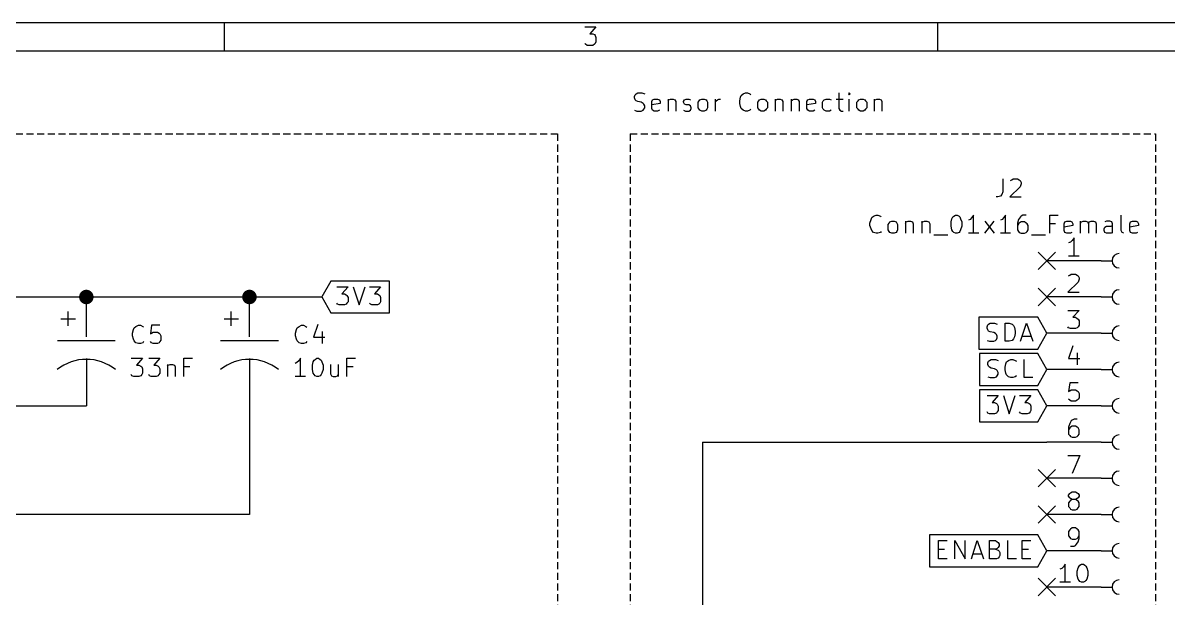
# Model space of a CAD drawing. Extents: x 10 to 287, y -200 to -10.
# Drawn here: x 95.9 to 176.1, y -50.3 to -10 of the extents above; entities that cross this region are included whole.
import ezdxf

# ---------------------------------------------------------------- set-up
doc = ezdxf.new("R2010")
doc.units = 0
doc.header["$MEASUREMENT"] = 0
doc.linetypes.add('DASHED', pattern=[0.75, 0.5, -0.25])
for name, color, linetype in [('BLUE2', 5, 'CONTINUOUS'), ('BLUE3', 171, 'CONTINUOUS'), ('CYAN2', 4, 'CONTINUOUS'), ('GREEN2', 3, 'CONTINUOUS'), ('RED2', 1, 'CONTINUOUS')]:
    doc.layers.add(name, color=color, linetype=linetype)

msp = doc.modelspace()

# ---------------------------------------------------------------- linework, layer by layer
at = {"layer": 'BLUE2', "linetype": 'CONTINUOUS'}
for p, q in [((167.03, -26.0604), (168.25, -27.2796)), ((168.25, -26.0604), (167.03, -27.2796)), ((167.03, -28.6004), (168.25, -29.8196)), ((168.25, -28.6004), (167.03, -29.8196)), ((167.03, -41.3004), (168.25, -42.5196)), ((168.25, -41.3004), (167.03, -42.5196)), ((167.03, -43.8404), (168.25, -45.0596)), ((168.25, -43.8404), (167.03, -45.0596)), ((167.03, -48.9204), (168.25, -50.1396)), ((168.25, -48.9204), (167.03, -50.1396))]:
    msp.add_line(p, q, dxfattribs=at)
at = {"layer": 'BLUE3', "linetype": 'CONTINUOUS'}
for p, q in [((138.735, -15.1638), (138.786, -15.0368)), ((138.735, -15.2654), (138.735, -15.1638)), ((138.786, -15.0368), (138.862, -14.986)), ((138.862, -14.986), (138.989, -14.9098)), ((138.989, -14.9098), (139.268, -14.9098)), ((139.268, -14.9098), (139.471, -14.986)), ((146.126, -15.4686), (146.177, -15.2146)), ((146.177, -15.2146), (146.228, -15.0876)), ((146.228, -15.0876), (146.355, -14.986)), ((146.355, -14.986), (146.533, -14.9098)), ((146.533, -14.9098), (146.66, -14.9098)), ((146.66, -14.9098), (146.837, -14.986)), ((146.837, -14.986), (146.888, -15.0368)), ((153.06, -14.9098), (153.06, -16.002)), ((153.797, -14.9098), (153.746, -14.986)), ((153.746, -14.986), (153.797, -15.0368)), ((153.848, -14.986), (153.797, -14.9098)), ((153.797, -14.9098), (153.797, -15.0368)), ((153.797, -15.0368), (153.848, -14.986)), ((138.786, -15.3924), (138.735, -15.2654)), ((138.862, -15.4686), (138.786, -15.3924)), ((138.989, -15.5194), (138.862, -15.4686)), ((139.217, -15.5702), (138.989, -15.5194)), ((139.344, -15.6464), (139.217, -15.5702)), ((139.395, -15.6972), (139.344, -15.6464)), ((139.471, -15.8242), (139.395, -15.6972)), ((139.395, -16.0528), (139.471, -15.9512)), ((139.471, -15.9512), (139.471, -15.8242)), ((139.954, -15.5194), (140.005, -15.3924)), ((139.954, -16.002), (139.954, -15.5194)), ((140.538, -15.6464), (139.954, -15.748)), ((140.005, -16.129), (139.954, -16.002)), ((140.005, -15.3924), (140.132, -15.3416)), ((140.132, -15.3416), (140.36, -15.3416)), ((140.36, -15.3416), (140.487, -15.3924)), ((140.487, -15.3924), (140.538, -15.5194)), ((140.538, -15.5194), (140.538, -15.6464)), ((141.097, -15.3416), (141.097, -16.1798)), ((141.097, -15.4686), (141.148, -15.3924)), ((141.148, -15.3924), (141.275, -15.3416)), ((141.275, -15.3416), (141.453, -15.3416)), ((141.453, -15.3416), (141.58, -15.3924)), ((141.58, -15.3924), (141.63, -15.5194)), ((141.63, -15.5194), (141.63, -16.1798)), ((142.189, -15.5194), (142.24, -15.3924)), ((142.189, -15.5702), (142.189, -15.5194)), ((142.24, -15.6972), (142.189, -15.5702)), ((142.24, -15.3924), (142.367, -15.3416)), ((142.367, -15.748), (142.24, -15.6972)), ((142.367, -15.3416), (142.545, -15.3416)), ((142.545, -15.748), (142.367, -15.748)), ((142.545, -15.3416), (142.672, -15.3924)), ((142.672, -15.8242), (142.545, -15.748)), ((142.723, -15.9512), (142.672, -15.8242)), ((142.672, -16.129), (142.723, -16.002)), ((142.723, -16.002), (142.723, -15.9512)), ((143.205, -15.5702), (143.281, -15.4686)), ((143.205, -15.9512), (143.205, -15.5702)), ((143.281, -16.0528), (143.205, -15.9512)), ((143.281, -15.4686), (143.332, -15.3924)), ((143.332, -15.3924), (143.459, -15.3416)), ((143.459, -15.3416), (143.637, -15.3416)), ((143.637, -15.3416), (143.764, -15.3924)), ((143.764, -15.3924), (143.815, -15.4686)), ((143.815, -15.4686), (143.866, -15.5702)), ((143.866, -15.9512), (143.815, -16.0528)), ((143.866, -15.5702), (143.866, -15.9512)), ((144.424, -16.1798), (144.424, -15.3416)), ((144.424, -15.5702), (144.475, -15.4686)), ((144.475, -15.4686), (144.551, -15.3924)), ((144.551, -15.3924), (144.653, -15.3416)), ((144.653, -15.3416), (144.78, -15.3416)), ((146.126, -15.6464), (146.126, -15.4686)), ((146.177, -15.875), (146.126, -15.6464)), ((146.228, -16.002), (146.177, -15.875)), ((146.355, -16.129), (146.228, -16.002)), ((147.396, -15.5702), (147.447, -15.4686)), ((147.396, -15.9512), (147.396, -15.5702)), ((147.447, -16.0528), (147.396, -15.9512)), ((147.447, -15.4686), (147.498, -15.3924)), ((147.498, -15.3924), (147.625, -15.3416)), ((147.625, -15.3416), (147.803, -15.3416)), ((147.803, -15.3416), (147.93, -15.3924)), ((147.93, -15.3924), (147.98, -15.4686)), ((147.98, -15.4686), (148.057, -15.5702)), ((148.057, -15.9512), (147.98, -16.0528)), ((148.057, -15.5702), (148.057, -15.9512)), ((148.59, -15.3416), (148.59, -16.1798)), ((148.59, -15.4686), (148.666, -15.3924)), ((148.666, -15.3924), (148.768, -15.3416)), ((148.768, -15.3416), (148.946, -15.3416)), ((148.946, -15.3416), (149.073, -15.3924)), ((149.073, -15.3924), (149.149, -15.5194)), ((149.149, -15.5194), (149.149, -16.1798)), ((149.733, -15.3416), (149.733, -16.1798)), ((149.733, -15.4686), (149.809, -15.3924)), ((149.809, -15.3924), (149.936, -15.3416)), ((149.936, -15.3416), (150.114, -15.3416)), ((150.114, -15.3416), (150.216, -15.3924)), ((150.216, -15.3924), (150.292, -15.5194)), ((150.292, -15.5194), (150.292, -16.1798)), ((150.825, -15.5194), (150.901, -15.3924)), ((150.825, -16.002), (150.825, -15.5194)), ((151.435, -15.6464), (150.825, -15.748)), ((150.901, -16.129), (150.825, -16.002)), ((150.901, -15.3924), (151.003, -15.3416)), ((151.003, -15.3416), (151.257, -15.3416)), ((151.257, -15.3416), (151.384, -15.3924)), ((151.384, -15.3924), (151.435, -15.5194)), ((151.435, -15.5194), (151.435, -15.6464)), ((151.917, -15.5702), (151.968, -15.4686)), ((151.917, -15.9512), (151.917, -15.5702)), ((151.968, -16.0528), (151.917, -15.9512)), ((151.968, -15.4686), (152.044, -15.3924)), ((152.044, -15.3924), (152.171, -15.3416)), ((152.171, -15.3416), (152.4, -15.3416)), ((152.4, -15.3416), (152.527, -15.3924)), ((152.883, -15.3416), (153.365, -15.3416)), ((153.06, -16.002), (153.137, -16.129)), ((153.797, -16.1798), (153.797, -15.3416)), ((154.33, -15.5702), (154.407, -15.4686)), ((154.33, -15.9512), (154.33, -15.5702)), ((154.407, -16.0528), (154.33, -15.9512)), ((154.407, -15.4686), (154.457, -15.3924)), ((154.457, -15.3924), (154.584, -15.3416)), ((154.584, -15.3416), (154.762, -15.3416)), ((154.762, -15.3416), (154.889, -15.3924)), ((154.889, -15.3924), (154.94, -15.4686)), ((154.94, -15.4686), (155.016, -15.5702)), ((155.016, -15.9512), (154.94, -16.0528)), ((155.016, -15.5702), (155.016, -15.9512)), ((155.55, -15.3416), (155.55, -16.1798)), ((155.55, -15.4686), (155.6, -15.3924)), ((155.6, -15.3924), (155.727, -15.3416)), ((155.727, -15.3416), (155.905, -15.3416)), ((155.905, -15.3416), (156.032, -15.3924)), ((156.032, -15.3924), (156.083, -15.5194)), ((156.083, -15.5194), (156.083, -16.1798)), ((138.735, -16.129), (138.913, -16.1798)), ((138.913, -16.1798), (139.217, -16.1798)), ((139.217, -16.1798), (139.344, -16.129)), ((139.344, -16.129), (139.395, -16.0528)), ((140.132, -16.1798), (140.005, -16.129)), ((140.36, -16.1798), (140.132, -16.1798)), ((140.487, -16.129), (140.36, -16.1798)), ((142.189, -16.129), (142.316, -16.1798)), ((142.316, -16.1798), (142.545, -16.1798)), ((142.545, -16.1798), (142.672, -16.129)), ((143.332, -16.129), (143.281, -16.0528)), ((143.459, -16.1798), (143.332, -16.129)), ((143.637, -16.1798), (143.459, -16.1798)), ((143.764, -16.129), (143.637, -16.1798)), ((143.815, -16.0528), (143.764, -16.129)), ((146.533, -16.1798), (146.355, -16.129)), ((146.66, -16.1798), (146.533, -16.1798)), ((146.837, -16.129), (146.66, -16.1798)), ((146.888, -16.0528), (146.837, -16.129)), ((147.498, -16.129), (147.447, -16.0528)), ((147.625, -16.1798), (147.498, -16.129)), ((147.803, -16.1798), (147.625, -16.1798)), ((147.93, -16.129), (147.803, -16.1798)), ((147.98, -16.0528), (147.93, -16.129)), ((151.003, -16.1798), (150.901, -16.129)), ((151.257, -16.1798), (151.003, -16.1798)), ((151.384, -16.129), (151.257, -16.1798)), ((152.044, -16.129), (151.968, -16.0528)), ((152.171, -16.1798), (152.044, -16.129)), ((152.4, -16.1798), (152.171, -16.1798)), ((152.527, -16.129), (152.4, -16.1798)), ((153.137, -16.129), (153.238, -16.1798)), ((153.238, -16.1798), (153.365, -16.1798)), ((154.457, -16.129), (154.407, -16.0528)), ((154.584, -16.1798), (154.457, -16.129)), ((154.762, -16.1798), (154.584, -16.1798)), ((154.889, -16.129), (154.762, -16.1798)), ((154.94, -16.0528), (154.889, -16.129))]:
    msp.add_line(p, q, dxfattribs=at)
at = {"layer": 'BLUE3', "linetype": 'DASHED'}
for p, q in [((24.13, -17.78), (133.35, -17.78)), ((133.35, -17.78), (133.35, -52.07)), ((138.43, -17.78), (138.43, -80.01)), ((138.43, -17.78), (175.26, -17.78)), ((175.26, -17.78), (175.26, -80.01))]:
    msp.add_line(p, q, dxfattribs=at)
at = {"layer": 'CYAN2', "linetype": 'CONTINUOUS'}
for p, q in [((164.567, -20.9296), (164.567, -21.844)), ((165.76, -21.4884), (165.049, -22.1996)), ((165.1, -21.0566), (165.176, -21.0058)), ((165.176, -21.0058), (165.278, -20.9296)), ((165.278, -20.9296), (165.583, -20.9296)), ((165.583, -20.9296), (165.71, -21.0058)), ((165.71, -21.0058), (165.76, -21.0566)), ((165.76, -21.0566), (165.837, -21.1836)), ((165.837, -21.2852), (165.76, -21.4884)), ((165.837, -21.1836), (165.837, -21.2852)), ((164.211, -22.1996), (164.084, -22.1996)), ((164.389, -22.1488), (164.211, -22.1996)), ((164.49, -22.0218), (164.389, -22.1488)), ((164.567, -21.844), (164.49, -22.0218)), ((165.049, -22.1996), (165.837, -22.1996)), ((155.245, -24.0284), (155.321, -23.7744)), ((155.245, -24.2062), (155.245, -24.0284)), ((155.321, -23.7744), (155.372, -23.6474)), ((155.372, -23.6474), (155.499, -23.5458)), ((155.499, -23.5458), (155.677, -23.4696)), ((155.677, -23.4696), (155.804, -23.4696)), ((155.804, -23.4696), (155.981, -23.5458)), ((155.981, -23.5458), (156.032, -23.5966)), ((156.515, -24.13), (156.591, -24.0284)), ((156.591, -24.0284), (156.642, -23.9522)), ((156.642, -23.9522), (156.769, -23.9014)), ((156.769, -23.9014), (156.947, -23.9014)), ((156.947, -23.9014), (157.074, -23.9522)), ((157.074, -23.9522), (157.124, -24.0284)), ((157.124, -24.0284), (157.175, -24.13)), ((157.734, -23.9014), (157.734, -24.7396)), ((157.734, -24.0284), (157.785, -23.9522)), ((157.785, -23.9522), (157.912, -23.9014)), ((157.912, -23.9014), (158.09, -23.9014)), ((158.09, -23.9014), (158.217, -23.9522)), ((158.217, -23.9522), (158.267, -24.0792)), ((158.877, -23.9014), (158.877, -24.7396)), ((158.877, -24.0284), (158.953, -23.9522)), ((158.953, -23.9522), (159.055, -23.9014)), ((159.055, -23.9014), (159.233, -23.9014)), ((159.233, -23.9014), (159.36, -23.9522)), ((159.36, -23.9522), (159.436, -24.0792)), ((160.934, -23.9522), (160.985, -23.7236)), ((160.934, -24.257), (160.934, -23.9522)), ((160.985, -23.7236), (161.061, -23.5966)), ((161.061, -23.5966), (161.112, -23.5458)), ((161.112, -23.5458), (161.239, -23.4696)), ((161.239, -23.4696), (161.366, -23.4696)), ((161.366, -23.4696), (161.493, -23.5458)), ((161.493, -23.5458), (161.544, -23.5966)), ((161.544, -23.5966), (161.595, -23.7236)), ((161.595, -23.7236), (161.671, -23.9522)), ((161.671, -23.9522), (161.671, -24.257)), ((162.255, -23.7744), (162.154, -23.8252)), ((162.382, -23.6474), (162.255, -23.7744)), ((162.509, -23.4696), (162.382, -23.6474)), ((162.509, -24.7396), (162.509, -23.4696)), ((163.297, -24.7396), (163.957, -23.9014)), ((163.297, -23.9014), (163.957, -24.7396)), ((164.516, -23.7744), (164.389, -23.8252)), ((164.617, -23.6474), (164.516, -23.7744)), ((164.744, -23.4696), (164.617, -23.6474)), ((164.744, -24.7396), (164.744, -23.4696)), ((165.659, -23.7744), (165.583, -24.0284)), ((165.583, -24.0284), (165.583, -24.511)), ((165.786, -23.5966), (165.659, -23.7744)), ((165.71, -24.0284), (165.659, -24.0792)), ((165.837, -23.9522), (165.71, -24.0284)), ((165.837, -23.5458), (165.786, -23.5966)), ((165.964, -23.4696), (165.837, -23.5458)), ((166.065, -23.9522), (165.837, -23.9522)), ((166.192, -23.4696), (165.964, -23.4696)), ((166.192, -24.0284), (166.065, -23.9522)), ((166.268, -24.0792), (166.192, -24.0284)), ((167.843, -24.7396), (167.843, -23.4696)), ((167.843, -23.4696), (168.427, -23.4696)), ((168.859, -24.0792), (168.91, -23.9522)), ((168.91, -23.9522), (169.037, -23.9014)), ((169.037, -23.9014), (169.291, -23.9014)), ((169.291, -23.9014), (169.393, -23.9522)), ((169.393, -23.9522), (169.469, -24.0792)), ((170.002, -24.7396), (170.002, -23.9014)), ((170.002, -24.0284), (170.078, -23.9522)), ((170.078, -23.9522), (170.18, -23.9014)), ((170.18, -23.9014), (170.383, -23.9014)), ((170.383, -23.9014), (170.485, -23.9522)), ((170.485, -23.9522), (170.561, -24.0792)), ((170.561, -24.0792), (170.612, -23.9522)), ((170.612, -23.9522), (170.739, -23.9014)), ((170.739, -23.9014), (170.917, -23.9014)), ((170.917, -23.9014), (171.044, -23.9522)), ((171.044, -23.9522), (171.094, -24.0792)), ((171.831, -23.9014), (171.704, -23.9522)), ((172.06, -23.9014), (171.831, -23.9014)), ((172.187, -23.9522), (172.06, -23.9014)), ((172.237, -24.0792), (172.187, -23.9522)), ((172.847, -24.5618), (172.847, -23.4696)), ((173.457, -24.0792), (173.507, -23.9522)), ((173.507, -23.9522), (173.634, -23.9014)), ((173.634, -23.9014), (173.888, -23.9014)), ((173.888, -23.9014), (173.99, -23.9522)), ((173.99, -23.9522), (174.066, -24.0792)), ((155.321, -24.4348), (155.245, -24.2062)), ((155.372, -24.5618), (155.321, -24.4348)), ((155.499, -24.6888), (155.372, -24.5618)), ((155.677, -24.7396), (155.499, -24.6888)), ((155.804, -24.7396), (155.677, -24.7396)), ((155.981, -24.6888), (155.804, -24.7396)), ((156.032, -24.6126), (155.981, -24.6888)), ((156.515, -24.511), (156.515, -24.13)), ((156.591, -24.6126), (156.515, -24.511)), ((156.642, -24.6888), (156.591, -24.6126)), ((156.769, -24.7396), (156.642, -24.6888)), ((156.947, -24.7396), (156.769, -24.7396)), ((157.074, -24.6888), (156.947, -24.7396)), ((157.124, -24.6126), (157.074, -24.6888)), ((157.175, -24.511), (157.124, -24.6126)), ((157.175, -24.13), (157.175, -24.511)), ((158.267, -24.0792), (158.267, -24.7396)), ((159.436, -24.0792), (159.436, -24.7396)), ((159.715, -24.8666), (160.706, -24.8666)), ((160.985, -24.511), (160.934, -24.257)), ((161.061, -24.6126), (160.985, -24.511)), ((161.112, -24.6888), (161.061, -24.6126)), ((161.239, -24.7396), (161.112, -24.6888)), ((161.366, -24.7396), (161.239, -24.7396)), ((161.493, -24.6888), (161.366, -24.7396)), ((161.544, -24.6126), (161.493, -24.6888)), ((161.595, -24.511), (161.544, -24.6126)), ((161.671, -24.257), (161.595, -24.511)), ((162.865, -24.7396), (162.154, -24.7396)), ((165.1, -24.7396), (164.389, -24.7396)), ((165.659, -24.0792), (165.583, -24.2062)), ((165.583, -24.511), (165.659, -24.6126)), ((165.659, -24.6126), (165.71, -24.6888)), ((165.71, -24.6888), (165.837, -24.7396)), ((165.837, -24.7396), (166.065, -24.7396)), ((166.065, -24.7396), (166.192, -24.6888)), ((166.192, -24.6888), (166.268, -24.6126)), ((166.319, -24.2062), (166.268, -24.0792)), ((166.268, -24.6126), (166.319, -24.511)), ((166.319, -24.511), (166.319, -24.2062)), ((166.573, -24.8666), (167.538, -24.8666)), ((168.25, -24.0792), (167.843, -24.0792)), ((168.859, -24.5618), (168.859, -24.0792)), ((169.469, -24.2062), (168.859, -24.3078)), ((168.91, -24.6888), (168.859, -24.5618)), ((169.037, -24.7396), (168.91, -24.6888)), ((169.291, -24.7396), (169.037, -24.7396)), ((169.393, -24.6888), (169.291, -24.7396)), ((169.469, -24.0792), (169.469, -24.2062)), ((170.561, -24.0792), (170.561, -24.7396)), ((171.094, -24.0792), (171.094, -24.7396)), ((171.653, -24.4348), (171.704, -24.3078)), ((171.653, -24.5618), (171.653, -24.4348)), ((171.704, -24.6888), (171.653, -24.5618)), ((171.704, -24.3078), (171.831, -24.257)), ((171.831, -24.7396), (171.704, -24.6888)), ((171.831, -24.257), (172.136, -24.257)), ((172.136, -24.7396), (171.831, -24.7396)), ((172.136, -24.257), (172.237, -24.2062)), ((172.237, -24.6888), (172.136, -24.7396)), ((172.237, -24.7396), (172.237, -24.0792)), ((172.923, -24.6888), (172.847, -24.5618)), ((173.025, -24.7396), (172.923, -24.6888)), ((173.457, -24.5618), (173.457, -24.0792)), ((174.066, -24.2062), (173.457, -24.3078)), ((173.507, -24.6888), (173.457, -24.5618)), ((173.634, -24.7396), (173.507, -24.6888)), ((173.888, -24.7396), (173.634, -24.7396)), ((173.99, -24.6888), (173.888, -24.7396)), ((174.066, -24.0792), (174.066, -24.2062)), ((103.683, -31.369), (103.81, -31.2674)), ((103.81, -31.2674), (103.988, -31.1912)), ((103.988, -31.1912), (104.115, -31.1912)), ((104.115, -31.1912), (104.292, -31.2674)), ((104.292, -31.2674), (104.343, -31.3182)), ((104.902, -31.1912), (104.826, -31.8008)), ((105.486, -31.1912), (104.902, -31.1912)), ((115.113, -31.369), (115.24, -31.2674)), ((115.24, -31.2674), (115.418, -31.1912)), ((115.418, -31.1912), (115.545, -31.1912)), ((115.545, -31.1912), (115.722, -31.2674)), ((115.722, -31.2674), (115.773, -31.3182)), ((116.561, -31.1404), (116.256, -32.0294)), ((103.556, -31.75), (103.632, -31.496)), ((103.556, -31.9278), (103.556, -31.75)), ((103.632, -32.1564), (103.556, -31.9278)), ((103.632, -31.496), (103.683, -31.369)), ((104.826, -31.8008), (104.902, -31.75)), ((104.902, -31.75), (105.004, -31.6738)), ((105.004, -31.6738), (105.308, -31.6738)), ((105.308, -31.6738), (105.435, -31.75)), ((105.435, -31.75), (105.486, -31.8008)), ((105.486, -31.8008), (105.562, -31.9278)), ((105.562, -31.9278), (105.562, -32.2326)), ((114.986, -31.75), (115.062, -31.496)), ((114.986, -31.9278), (114.986, -31.75)), ((115.062, -32.1564), (114.986, -31.9278)), ((115.062, -31.496), (115.113, -31.369)), ((116.256, -32.0294), (117.043, -32.0294)), ((116.865, -31.623), (116.865, -32.4612)), ((103.683, -32.2834), (103.632, -32.1564)), ((103.81, -32.4104), (103.683, -32.2834)), ((103.988, -32.4612), (103.81, -32.4104)), ((104.115, -32.4612), (103.988, -32.4612)), ((104.292, -32.4104), (104.115, -32.4612)), ((104.343, -32.3342), (104.292, -32.4104)), ((104.902, -32.4104), (104.826, -32.3342)), ((105.004, -32.4612), (104.902, -32.4104)), ((105.308, -32.4612), (105.004, -32.4612)), ((105.435, -32.4104), (105.308, -32.4612)), ((105.486, -32.3342), (105.435, -32.4104)), ((105.562, -32.2326), (105.486, -32.3342)), ((115.113, -32.2834), (115.062, -32.1564)), ((115.24, -32.4104), (115.113, -32.2834)), ((115.418, -32.4612), (115.24, -32.4104)), ((115.545, -32.4612), (115.418, -32.4612)), ((115.722, -32.4104), (115.545, -32.4612)), ((115.773, -32.3342), (115.722, -32.4104)), ((103.48, -33.5026), (104.267, -33.5026)), ((104.267, -33.5026), (103.835, -33.9852)), ((104.699, -33.5026), (105.486, -33.5026)), ((105.486, -33.5026), (105.054, -33.9852)), ((107.163, -34.7726), (107.163, -33.5026)), ((107.163, -33.5026), (107.772, -33.5026)), ((115.214, -33.6804), (115.087, -33.8074)), ((115.341, -33.5026), (115.214, -33.6804)), ((115.341, -34.7726), (115.341, -33.5026)), ((116.23, -33.7566), (116.307, -33.6296)), ((116.307, -33.6296), (116.357, -33.5788)), ((116.357, -33.5788), (116.484, -33.5026)), ((116.484, -33.5026), (116.611, -33.5026)), ((116.611, -33.5026), (116.713, -33.5788)), ((116.713, -33.5788), (116.789, -33.6296)), ((116.789, -33.6296), (116.84, -33.7566)), ((118.593, -34.7726), (118.593, -33.5026)), ((118.593, -33.5026), (119.202, -33.5026)), ((103.835, -33.9852), (104.013, -33.9852)), ((104.013, -33.9852), (104.14, -34.0614)), ((104.14, -34.0614), (104.216, -34.1122)), ((104.216, -34.1122), (104.267, -34.2392)), ((104.267, -34.2392), (104.267, -34.544)), ((105.054, -33.9852), (105.232, -33.9852)), ((105.232, -33.9852), (105.359, -34.0614)), ((105.359, -34.0614), (105.41, -34.1122)), ((105.41, -34.1122), (105.486, -34.2392)), ((105.486, -34.2392), (105.486, -34.544)), ((106.02, -33.9344), (106.02, -34.7726)), ((106.02, -34.0614), (106.07, -33.9852)), ((106.07, -33.9852), (106.197, -33.9344)), ((106.197, -33.9344), (106.375, -33.9344)), ((106.375, -33.9344), (106.502, -33.9852)), ((106.502, -33.9852), (106.553, -34.1122)), ((106.553, -34.1122), (106.553, -34.7726)), ((107.594, -34.1122), (107.163, -34.1122)), ((115.087, -33.8074), (114.96, -33.8582)), ((116.18, -33.9852), (116.23, -33.7566)), ((116.18, -34.29), (116.18, -33.9852)), ((116.23, -34.544), (116.18, -34.29)), ((116.84, -33.7566), (116.916, -33.9852)), ((116.916, -34.29), (116.84, -34.544)), ((116.916, -33.9852), (116.916, -34.29)), ((117.45, -33.9344), (117.45, -34.5948)), ((117.983, -33.9344), (117.983, -34.7726)), ((119.024, -34.1122), (118.593, -34.1122)), ((103.53, -34.7218), (103.48, -34.6456)), ((103.657, -34.7726), (103.53, -34.7218)), ((104.013, -34.7726), (103.657, -34.7726)), ((104.14, -34.7218), (104.013, -34.7726)), ((104.216, -34.6456), (104.14, -34.7218)), ((104.267, -34.544), (104.216, -34.6456)), ((104.75, -34.7218), (104.699, -34.6456)), ((104.877, -34.7726), (104.75, -34.7218)), ((105.232, -34.7726), (104.877, -34.7726)), ((105.359, -34.7218), (105.232, -34.7726)), ((105.41, -34.6456), (105.359, -34.7218)), ((105.486, -34.544), (105.41, -34.6456)), ((115.697, -34.7726), (114.96, -34.7726)), ((116.307, -34.6456), (116.23, -34.544)), ((116.357, -34.7218), (116.307, -34.6456)), ((116.484, -34.7726), (116.357, -34.7218)), ((116.611, -34.7726), (116.484, -34.7726)), ((116.713, -34.7218), (116.611, -34.7726)), ((116.789, -34.6456), (116.713, -34.7218)), ((116.84, -34.544), (116.789, -34.6456)), ((117.45, -34.5948), (117.5, -34.7218)), ((117.5, -34.7218), (117.627, -34.7726)), ((117.627, -34.7726), (117.805, -34.7726)), ((117.805, -34.7726), (117.932, -34.7218)), ((117.932, -34.7218), (117.983, -34.6456))]:
    msp.add_line(p, q, dxfattribs=at)
at = {"layer": 'GREEN2', "linetype": 'CONTINUOUS'}
for p, q in [((81.28, -29.21), (100.33, -29.21)), ((100.33, -29.21), (111.76, -29.21)), ((111.76, -29.21), (116.84, -29.21)), ((96.52, -36.83), (100.33, -36.83)), ((111.76, -36.83), (111.76, -44.45)), ((143.51, -39.37), (167.64, -39.37)), ((143.51, -39.37), (143.51, -59.69)), ((111.76, -44.45), (81.28, -44.45))]:
    msp.add_line(p, q, dxfattribs=at)
at = {"layer": 'GREEN2', "const_width": 0.508}
for points in [[(100.076, -29.21, 1), (100.584, -29.21, 1)], [(111.506, -29.21, 1), (112.014, -29.21, 1)]]:
    msp.add_lwpolyline(points, format="xyb", close=True, dxfattribs=at)
at = {"layer": 'RED2', "linetype": 'CONTINUOUS'}
for p, q in [((286.995, -10.0076), (10.0076, -10.0076)), ((110.007, -11.9888), (110.007, -10.0076)), ((135.255, -10.287), (136.042, -10.287)), ((136.042, -10.287), (135.611, -10.7696)), ((159.995, -11.9888), (159.995, -10.0076)), ((135.611, -10.7696), (135.814, -10.7696)), ((135.814, -10.7696), (135.941, -10.8204)), ((135.941, -10.8204), (135.992, -10.8966)), ((135.992, -10.8966), (136.042, -11.0236)), ((136.042, -11.0236), (136.042, -11.3284)), ((285.013, -11.9888), (11.9888, -11.9888)), ((135.306, -11.5062), (135.255, -11.4554)), ((135.433, -11.5824), (135.306, -11.5062)), ((135.814, -11.5824), (135.433, -11.5824)), ((135.941, -11.5062), (135.814, -11.5824)), ((135.992, -11.4554), (135.941, -11.5062)), ((136.042, -11.3284), (135.992, -11.4554)), ((169.291, -25.3746), (169.164, -25.4254)), ((169.418, -25.2476), (169.291, -25.3746)), ((169.545, -25.0698), (169.418, -25.2476)), ((169.545, -26.3398), (169.545, -25.0698)), ((169.901, -26.3398), (169.164, -26.3398)), ((171.45, -26.67), (167.64, -26.67)), ((171.45, -26.67), (172.212, -26.67)), ((169.164, -27.7368), (169.24, -27.686)), ((169.24, -27.686), (169.342, -27.6098)), ((169.342, -27.6098), (169.647, -27.6098)), ((169.647, -27.6098), (169.774, -27.686)), ((169.774, -27.686), (169.824, -27.7368)), ((169.824, -27.7368), (169.901, -27.8638)), ((169.901, -27.9654), (169.824, -28.1686)), ((169.901, -27.8638), (169.901, -27.9654)), ((117.475, -28.0924), (116.84, -29.21)), ((121.564, -28.0924), (117.475, -28.0924)), ((117.881, -28.4988), (118.669, -28.4988)), ((118.669, -28.4988), (118.237, -28.9814)), ((119.024, -28.4988), (119.456, -29.7688)), ((119.456, -29.7688), (119.863, -28.4988)), ((120.167, -28.4988), (120.955, -28.4988)), ((120.955, -28.4988), (120.523, -28.9814)), ((121.564, -29.21), (121.564, -28.0924)), ((169.824, -28.1686), (169.113, -28.8798)), ((169.113, -28.8798), (169.901, -28.8798)), ((100.33, -32.004), (100.33, -29.21)), ((111.76, -32.004), (111.76, -29.21)), ((116.84, -29.21), (117.475, -30.3276)), ((117.932, -29.718), (117.881, -29.6418)), ((118.237, -28.9814), (118.415, -28.9814)), ((118.415, -28.9814), (118.542, -29.0576)), ((118.542, -29.0576), (118.593, -29.1084)), ((118.593, -29.6418), (118.542, -29.718)), ((118.593, -29.1084), (118.669, -29.2354)), ((118.669, -29.5402), (118.593, -29.6418)), ((118.669, -29.2354), (118.669, -29.5402)), ((120.244, -29.718), (120.167, -29.6418)), ((120.523, -28.9814), (120.726, -28.9814)), ((120.726, -28.9814), (120.828, -29.0576)), ((120.828, -29.0576), (120.904, -29.1084)), ((120.904, -29.6418), (120.828, -29.718)), ((120.904, -29.1084), (120.955, -29.2354)), ((120.955, -29.5402), (120.904, -29.6418)), ((120.955, -29.2354), (120.955, -29.5402)), ((121.564, -30.3276), (121.564, -29.21)), ((171.45, -29.21), (167.64, -29.21)), ((171.45, -29.21), (172.212, -29.21)), ((99.06, -31.242), (99.06, -30.226)), ((110.49, -31.242), (110.49, -30.226)), ((117.475, -30.3276), (121.564, -30.3276)), ((118.059, -29.7688), (117.932, -29.718)), ((118.415, -29.7688), (118.059, -29.7688)), ((118.542, -29.718), (118.415, -29.7688)), ((120.345, -29.7688), (120.244, -29.718)), ((120.726, -29.7688), (120.345, -29.7688)), ((120.828, -29.718), (120.726, -29.7688)), ((169.113, -30.1498), (169.901, -30.1498)), ((169.901, -30.1498), (169.469, -30.6324)), ((98.552, -30.734), (99.568, -30.734)), ((109.982, -30.734), (110.998, -30.734)), ((167.005, -30.6324), (162.865, -30.6324)), ((162.865, -30.6324), (162.865, -31.75)), ((163.449, -31.2928), (163.5, -31.1658)), ((163.449, -31.3944), (163.449, -31.2928)), ((163.5, -31.1658), (163.551, -31.115)), ((163.551, -31.115), (163.678, -31.0388)), ((163.678, -31.0388), (163.982, -31.0388)), ((163.982, -31.0388), (164.16, -31.115)), ((164.719, -32.3088), (164.719, -31.0388)), ((164.719, -31.0388), (164.998, -31.0388)), ((164.998, -31.0388), (165.202, -31.115)), ((165.202, -31.115), (165.303, -31.2166)), ((165.303, -31.2166), (165.379, -31.3436)), ((165.786, -32.3088), (166.218, -31.0388)), ((166.218, -31.0388), (166.649, -32.3088)), ((167.64, -31.75), (167.005, -30.6324)), ((169.164, -31.369), (169.113, -31.2928)), ((169.469, -30.6324), (169.647, -30.6324)), ((169.647, -30.6324), (169.774, -30.7086)), ((169.774, -30.7086), (169.824, -30.7594)), ((169.824, -31.2928), (169.774, -31.369)), ((169.824, -30.7594), (169.901, -30.8864)), ((169.901, -31.1912), (169.824, -31.2928)), ((169.901, -30.8864), (169.901, -31.1912)), ((162.865, -31.75), (162.865, -32.8676)), ((163.5, -31.5214), (163.449, -31.3944)), ((163.551, -31.5976), (163.5, -31.5214)), ((163.678, -31.6484), (163.551, -31.5976)), ((163.932, -31.6992), (163.678, -31.6484)), ((164.033, -31.7754), (163.932, -31.6992)), ((164.109, -31.8262), (164.033, -31.7754)), ((164.16, -31.9532), (164.109, -31.8262)), ((164.109, -32.1818), (164.16, -32.0802)), ((164.16, -32.0802), (164.16, -31.9532)), ((165.379, -32.004), (165.303, -32.131)), ((165.379, -31.3436), (165.43, -31.5976)), ((165.43, -31.7754), (165.379, -32.004)), ((165.43, -31.5976), (165.43, -31.7754)), ((165.913, -31.9532), (166.522, -31.9532)), ((167.005, -32.8676), (167.64, -31.75)), ((171.45, -31.75), (167.64, -31.75)), ((169.291, -31.4198), (169.164, -31.369)), ((169.647, -31.4198), (169.291, -31.4198)), ((169.774, -31.369), (169.647, -31.4198)), ((171.45, -31.75), (172.212, -31.75)), ((98.298, -32.258), (102.362, -32.258)), ((109.728, -32.258), (113.792, -32.258)), ((162.865, -32.8676), (167.005, -32.8676)), ((163.449, -32.258), (163.627, -32.3088)), ((163.627, -32.3088), (163.932, -32.3088)), ((163.932, -32.3088), (164.033, -32.258)), ((164.033, -32.258), (164.109, -32.1818)), ((164.998, -32.3088), (164.719, -32.3088)), ((165.202, -32.258), (164.998, -32.3088)), ((165.303, -32.131), (165.202, -32.258)), ((169.469, -32.639), (169.164, -33.528)), ((100.33, -33.528), (100.33, -36.83)), ((111.76, -33.528), (111.76, -36.83)), ((167.005, -33.1724), (162.916, -33.1724)), ((162.916, -33.1724), (162.916, -34.29)), ((163.551, -33.7058), (163.627, -33.655)), ((163.627, -33.655), (163.728, -33.5788)), ((163.728, -33.5788), (164.033, -33.5788)), ((164.033, -33.5788), (164.236, -33.655)), ((164.821, -33.7566), (164.948, -33.655)), ((164.948, -33.655), (165.125, -33.5788)), ((165.125, -33.5788), (165.252, -33.5788)), ((165.252, -33.5788), (165.43, -33.655)), ((165.43, -33.655), (165.506, -33.7058)), ((166.04, -34.8488), (166.04, -33.5788)), ((167.64, -34.29), (167.005, -33.1724)), ((169.164, -33.528), (169.951, -33.528)), ((169.774, -33.1216), (169.774, -33.9598)), ((162.916, -34.29), (162.916, -35.4076)), ((163.5, -33.8328), (163.551, -33.7058)), ((163.5, -33.9344), (163.5, -33.8328)), ((163.551, -34.0614), (163.5, -33.9344)), ((163.627, -34.1376), (163.551, -34.0614)), ((163.728, -34.1884), (163.627, -34.1376)), ((163.982, -34.2392), (163.728, -34.1884)), ((164.109, -34.3154), (163.982, -34.2392)), ((164.16, -34.3662), (164.109, -34.3154)), ((164.236, -34.4932), (164.16, -34.3662)), ((164.236, -34.6202), (164.236, -34.4932)), ((164.719, -34.1376), (164.77, -33.8836)), ((164.719, -34.3154), (164.719, -34.1376)), ((164.77, -34.544), (164.719, -34.3154)), ((164.77, -33.8836), (164.821, -33.7566)), ((167.005, -35.4076), (167.64, -34.29)), ((171.45, -34.29), (167.64, -34.29)), ((171.45, -34.29), (172.212, -34.29)), ((163.5, -34.798), (163.678, -34.8488)), ((163.678, -34.8488), (163.982, -34.8488)), ((163.982, -34.8488), (164.109, -34.798)), ((164.109, -34.798), (164.16, -34.7218)), ((164.16, -34.7218), (164.236, -34.6202)), ((164.821, -34.671), (164.77, -34.544)), ((164.948, -34.798), (164.821, -34.671)), ((165.125, -34.8488), (164.948, -34.798)), ((165.252, -34.8488), (165.125, -34.8488)), ((165.43, -34.798), (165.252, -34.8488)), ((165.506, -34.7218), (165.43, -34.798)), ((166.649, -34.8488), (166.04, -34.8488)), ((169.24, -35.2298), (169.164, -35.8394)), ((169.824, -35.2298), (169.24, -35.2298)), ((162.916, -35.4076), (167.005, -35.4076)), ((167.005, -35.7124), (162.916, -35.7124)), ((162.916, -35.7124), (162.916, -36.83)), ((167.64, -36.83), (167.005, -35.7124)), ((169.164, -35.8394), (169.24, -35.7886)), ((169.24, -35.7886), (169.342, -35.7124)), ((169.342, -35.7124), (169.647, -35.7124)), ((169.647, -35.7124), (169.774, -35.7886)), ((169.774, -35.7886), (169.824, -35.8394)), ((169.824, -35.8394), (169.901, -35.9664)), ((169.901, -35.9664), (169.901, -36.2712)), ((95.25, -36.83), (96.52, -36.83)), ((162.916, -36.83), (162.916, -37.9476)), ((163.449, -36.1188), (164.236, -36.1188)), ((164.236, -36.1188), (163.805, -36.6014)), ((163.805, -36.6014), (163.982, -36.6014)), ((163.982, -36.6014), (164.109, -36.6776)), ((164.109, -36.6776), (164.16, -36.7284)), ((164.16, -36.7284), (164.236, -36.8554)), ((164.236, -36.8554), (164.236, -37.1602)), ((164.592, -36.1188), (164.998, -37.3888)), ((164.998, -37.3888), (165.43, -36.1188)), ((165.735, -36.1188), (166.522, -36.1188)), ((166.522, -36.1188), (166.091, -36.6014)), ((166.091, -36.6014), (166.268, -36.6014)), ((166.268, -36.6014), (166.395, -36.6776)), ((166.395, -36.6776), (166.472, -36.7284)), ((166.472, -36.7284), (166.522, -36.8554)), ((166.522, -36.8554), (166.522, -37.1602)), ((167.005, -37.9476), (167.64, -36.83)), ((171.45, -36.83), (167.64, -36.83)), ((169.24, -36.449), (169.164, -36.3728)), ((169.342, -36.4998), (169.24, -36.449)), ((169.647, -36.4998), (169.342, -36.4998)), ((169.774, -36.449), (169.647, -36.4998)), ((169.824, -36.3728), (169.774, -36.449)), ((169.901, -36.2712), (169.824, -36.3728)), ((171.45, -36.83), (172.212, -36.83)), ((163.5, -37.338), (163.449, -37.2618)), ((163.627, -37.3888), (163.5, -37.338)), ((163.982, -37.3888), (163.627, -37.3888)), ((164.109, -37.338), (163.982, -37.3888)), ((164.16, -37.2618), (164.109, -37.338)), ((164.236, -37.1602), (164.16, -37.2618)), ((165.786, -37.338), (165.735, -37.2618)), ((165.913, -37.3888), (165.786, -37.338)), ((166.268, -37.3888), (165.913, -37.3888)), ((166.395, -37.338), (166.268, -37.3888)), ((166.472, -37.2618), (166.395, -37.338)), ((166.522, -37.1602), (166.472, -37.2618)), ((162.916, -37.9476), (167.005, -37.9476)), ((169.24, -38.0746), (169.164, -38.3286)), ((169.164, -38.3286), (169.164, -38.8112)), ((169.24, -38.3794), (169.164, -38.5064)), ((169.342, -37.8968), (169.24, -38.0746)), ((169.291, -38.3286), (169.24, -38.3794)), ((169.418, -38.2524), (169.291, -38.3286)), ((169.418, -37.846), (169.342, -37.8968)), ((169.545, -37.7698), (169.418, -37.846)), ((169.647, -38.2524), (169.418, -38.2524)), ((169.774, -37.7698), (169.545, -37.7698)), ((169.774, -38.3286), (169.647, -38.2524)), ((169.824, -38.3794), (169.774, -38.3286)), ((169.901, -38.5064), (169.824, -38.3794)), ((169.901, -38.8112), (169.901, -38.5064)), ((169.164, -38.8112), (169.24, -38.9128)), ((169.24, -38.9128), (169.291, -38.989)), ((169.291, -38.989), (169.418, -39.0398)), ((169.418, -39.0398), (169.647, -39.0398)), ((169.647, -39.0398), (169.774, -38.989)), ((169.774, -38.989), (169.824, -38.9128)), ((169.824, -38.9128), (169.901, -38.8112)), ((171.45, -39.37), (167.64, -39.37)), ((171.45, -39.37), (172.212, -39.37)), ((169.113, -40.3098), (169.951, -40.3098)), ((169.951, -40.3098), (169.418, -41.5798)), ((171.45, -41.91), (167.64, -41.91)), ((171.45, -41.91), (172.212, -41.91)), ((169.164, -43.1038), (169.24, -42.9768)), ((169.164, -43.1546), (169.164, -43.1038)), ((169.24, -43.2816), (169.164, -43.1546)), ((169.24, -42.9768), (169.291, -42.926)), ((169.291, -43.3324), (169.24, -43.2816)), ((169.291, -42.926), (169.418, -42.8498)), ((169.418, -43.4086), (169.291, -43.3324)), ((169.418, -42.8498), (169.647, -42.8498)), ((169.647, -42.8498), (169.774, -42.926)), ((169.774, -43.3324), (169.647, -43.4086)), ((169.774, -42.926), (169.824, -42.9768)), ((169.824, -43.2816), (169.774, -43.3324)), ((169.824, -42.9768), (169.901, -43.1038)), ((169.901, -43.1546), (169.824, -43.2816)), ((169.901, -43.1038), (169.901, -43.1546)), ((169.24, -43.5102), (169.164, -43.6372)), ((169.164, -43.6372), (169.164, -43.8912)), ((169.164, -43.8912), (169.24, -43.9928)), ((169.291, -43.4594), (169.24, -43.5102)), ((169.24, -43.9928), (169.291, -44.069)), ((169.418, -43.4086), (169.291, -43.4594)), ((169.291, -44.069), (169.418, -44.1198)), ((169.647, -43.4086), (169.418, -43.4086)), ((169.418, -44.1198), (169.647, -44.1198)), ((169.774, -43.4594), (169.647, -43.4086)), ((169.647, -44.1198), (169.774, -44.069)), ((169.824, -43.5102), (169.774, -43.4594)), ((169.774, -44.069), (169.824, -43.9928)), ((169.901, -43.6372), (169.824, -43.5102)), ((169.824, -43.9928), (169.901, -43.8912)), ((169.901, -43.8912), (169.901, -43.6372)), ((171.45, -44.45), (167.64, -44.45)), ((171.45, -44.45), (172.212, -44.45)), ((169.24, -45.5168), (169.164, -45.6438)), ((169.164, -45.6438), (169.164, -45.9486)), ((169.291, -45.466), (169.24, -45.5168)), ((169.418, -45.3898), (169.291, -45.466)), ((169.647, -45.3898), (169.418, -45.3898)), ((169.774, -45.466), (169.647, -45.3898)), ((169.824, -45.5168), (169.774, -45.466)), ((169.901, -45.6438), (169.824, -45.5168)), ((169.901, -46.1264), (169.901, -45.6438)), ((167.005, -45.8724), (159.41, -45.8724)), ((159.41, -45.8724), (159.41, -46.99)), ((160.045, -47.5488), (160.045, -46.2788)), ((160.045, -46.2788), (160.655, -46.2788)), ((161.188, -47.5488), (161.188, -46.2788)), ((161.188, -46.2788), (161.925, -47.5488)), ((161.925, -47.5488), (161.925, -46.2788)), ((162.357, -47.5488), (162.763, -46.2788)), ((162.763, -46.2788), (163.195, -47.5488)), ((163.627, -47.5488), (163.627, -46.2788)), ((163.627, -46.2788), (164.033, -46.2788)), ((164.033, -46.2788), (164.16, -46.355)), ((164.16, -46.355), (164.236, -46.4058)), ((164.236, -46.4058), (164.287, -46.5328)), ((164.287, -46.5328), (164.287, -46.6344)), ((164.897, -47.5488), (164.897, -46.2788)), ((165.913, -47.5488), (165.913, -46.2788)), ((165.913, -46.2788), (166.522, -46.2788)), ((167.64, -46.99), (167.005, -45.8724)), ((169.164, -45.9486), (169.24, -46.0502)), ((169.24, -46.0502), (169.291, -46.1264)), ((169.291, -46.1264), (169.418, -46.1772)), ((169.418, -46.1772), (169.647, -46.1772)), ((169.647, -46.1772), (169.774, -46.1264)), ((169.647, -46.609), (169.723, -46.5328)), ((169.723, -46.5328), (169.824, -46.355)), ((169.774, -46.1264), (169.824, -46.0502)), ((169.824, -46.0502), (169.901, -45.9486)), ((169.824, -46.355), (169.901, -46.1264)), ((159.41, -46.99), (159.41, -48.1076)), ((160.045, -46.8884), (160.477, -46.8884)), ((162.458, -47.1932), (163.068, -47.1932)), ((164.033, -46.8884), (163.627, -46.8884)), ((164.16, -46.8376), (164.033, -46.8884)), ((164.033, -46.8884), (164.236, -46.9392)), ((164.236, -46.7614), (164.16, -46.8376)), ((164.287, -46.6344), (164.236, -46.7614)), ((164.236, -46.9392), (164.287, -47.0154)), ((164.287, -47.0154), (164.338, -47.117)), ((164.338, -47.3202), (164.287, -47.4218)), ((164.338, -47.117), (164.338, -47.3202)), ((165.913, -46.8884), (166.345, -46.8884)), ((167.005, -48.1076), (167.64, -46.99)), ((171.45, -46.99), (167.64, -46.99)), ((169.291, -46.6598), (169.545, -46.6598)), ((169.545, -46.6598), (169.647, -46.609)), ((171.45, -46.99), (172.212, -46.99)), ((159.41, -48.1076), (167.005, -48.1076)), ((160.655, -47.5488), (160.045, -47.5488)), ((164.109, -47.5488), (163.627, -47.5488)), ((164.236, -47.498), (164.109, -47.5488)), ((164.287, -47.4218), (164.236, -47.498)), ((165.506, -47.5488), (164.897, -47.5488)), ((166.522, -47.5488), (165.913, -47.5488)), ((168.808, -48.1076), (168.681, -48.2346)), ((168.935, -47.9298), (168.808, -48.1076)), ((168.935, -49.1998), (168.935, -47.9298)), ((169.824, -48.1838), (169.901, -48.0568)), ((169.901, -48.0568), (169.951, -48.006)), ((169.951, -48.006), (170.078, -47.9298)), ((170.078, -47.9298), (170.205, -47.9298)), ((170.205, -47.9298), (170.307, -48.006)), ((170.307, -48.006), (170.383, -48.0568)), ((170.383, -48.0568), (170.434, -48.1838)), ((168.681, -48.2346), (168.554, -48.2854)), ((169.774, -48.4124), (169.824, -48.1838)), ((169.774, -48.7172), (169.774, -48.4124)), ((169.824, -48.9712), (169.774, -48.7172)), ((170.434, -48.1838), (170.51, -48.4124)), ((170.51, -48.7172), (170.434, -48.9712)), ((170.51, -48.4124), (170.51, -48.7172)), ((171.45, -49.53), (167.64, -49.53)), ((169.291, -49.1998), (168.554, -49.1998)), ((169.901, -49.0728), (169.824, -48.9712)), ((169.951, -49.149), (169.901, -49.0728)), ((170.078, -49.1998), (169.951, -49.149)), ((170.205, -49.1998), (170.078, -49.1998)), ((170.307, -49.149), (170.205, -49.1998)), ((170.383, -49.0728), (170.307, -49.149)), ((170.434, -48.9712), (170.383, -49.0728)), ((171.45, -49.53), (172.212, -49.53))]:
    msp.add_line(p, q, dxfattribs=at)
at = {"layer": 'RED2'}
for centre, radius, start, end in [((172.72, -26.67), 0.508, -269.9, -90.1), ((172.72, -29.21), 0.508, -269.9, -90.1), ((172.72, -31.75), 0.508, -269.9, -90.1), ((100.33, -36.83), 3.2512, -308.7, -231.3), ((111.76, -36.83), 3.2512, -308.7, -231.3), ((172.72, -34.29), 0.508, -269.9, -90.1), ((172.72, -36.83), 0.508, -269.9, -90.1), ((172.72, -39.37), 0.508, -269.9, -90.1), ((172.72, -41.91), 0.508, -269.9, -90.1), ((172.72, -44.45), 0.508, -269.9, -90.1), ((172.72, -46.99), 0.508, -269.9, -90.1), ((172.72, -49.53), 0.508, -269.9, -90.1)]:
    msp.add_arc(centre, radius, start, end, dxfattribs=at)

doc.saveas('drawing.dxf')
